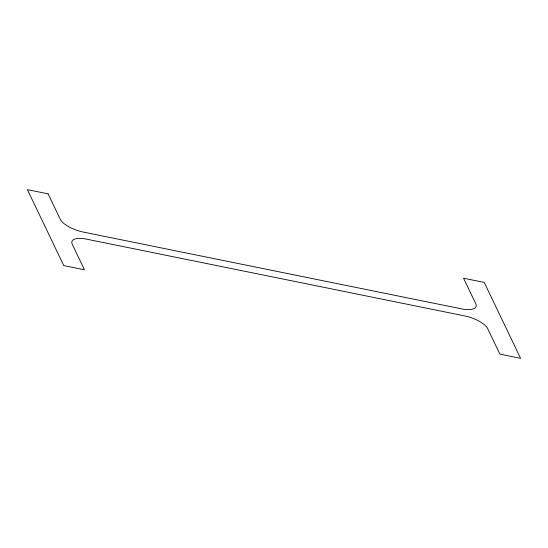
<?xml version="1.0" encoding="UTF-8"?>
<svg xmlns="http://www.w3.org/2000/svg" width="548" height="548" viewBox="0 0 548 548"><rect width="100%" height="100%" fill="white"/><g stroke="black" fill="none" stroke-linecap="round" stroke-linejoin="round"><path stroke-width="0.82" d="M48.101 193.855L27.4 189.649L63.76 265.581L84.467 269.787L72.261 244.298A20.132 7.473 19.3 0 1 86.659 239.168L464.738 315.936A20.132 7.473 19.3 0 1 487.693 328.656L499.899 354.145L520.6 358.351L484.24 282.419L463.533 278.213L475.739 303.702A20.132 7.473 19.3 0 1 461.341 308.832L83.262 232.064A20.132 7.473 19.3 0 1 60.307 219.344L48.101 193.855"/></g></svg>
